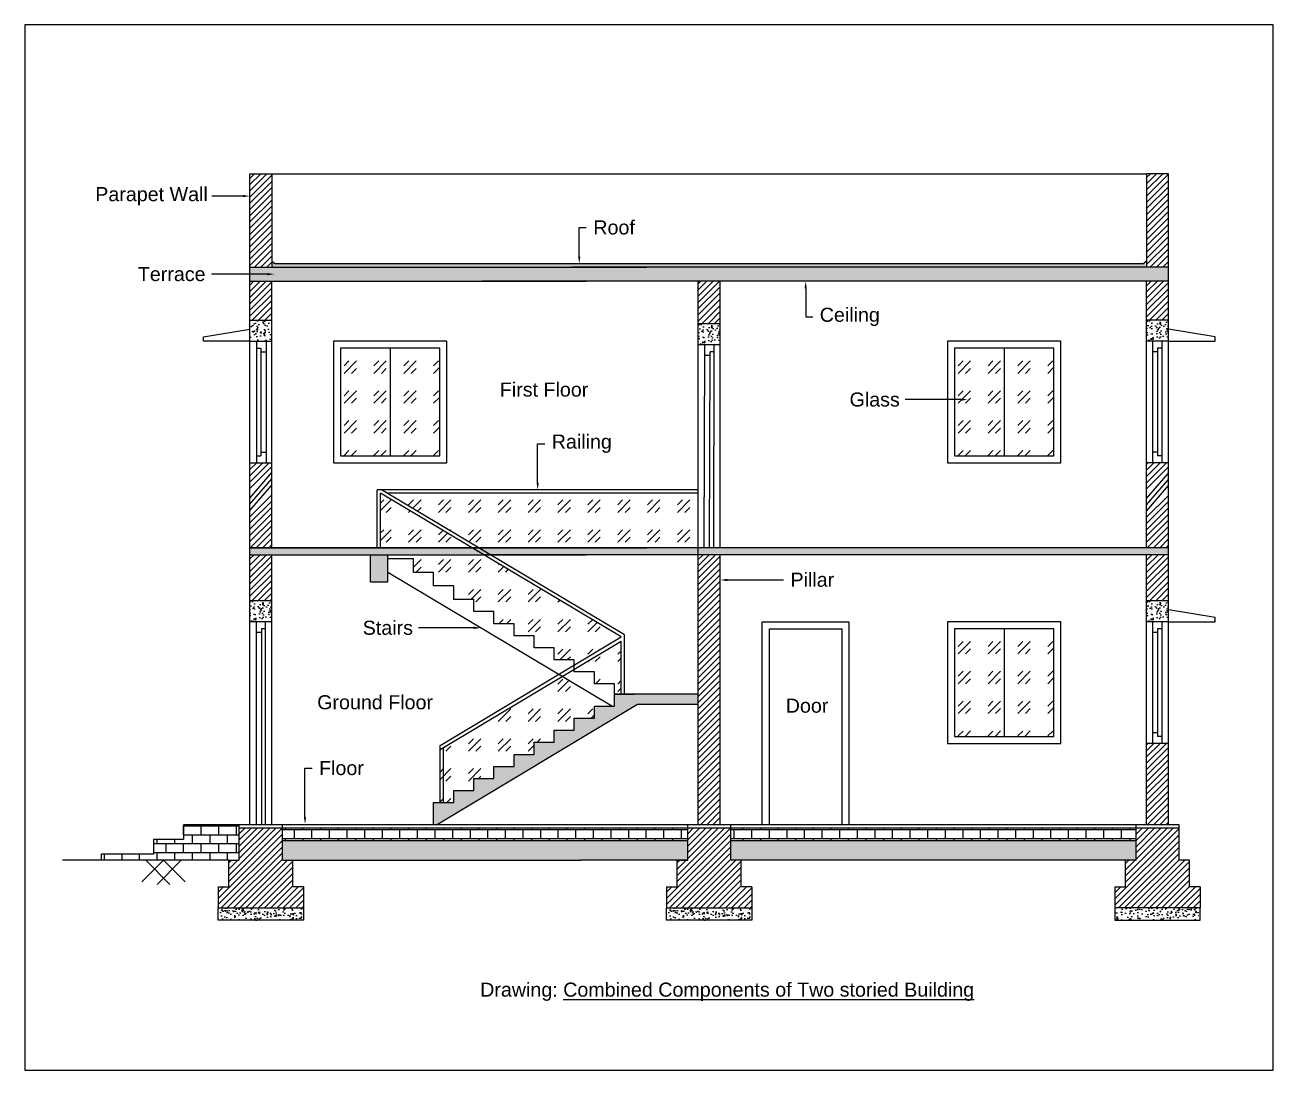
# Model space of a CAD drawing. Header units: inches. Extents: x 780 to 1841, y 377 to 674.
# Drawn here: x 1485.9 to 1840.6, y 376.7 to 673.7 of the extents above; entities that cross this region are included whole.
import ezdxf
from ezdxf import colors
from ezdxf.entities.mleader import LeaderData, LeaderLine
from ezdxf.math import Vec2, Vec3

# ---------------------------------------------------------------- set-up
doc = ezdxf.new("R2010")
doc.units = ezdxf.units.IN
doc.header["$MEASUREMENT"] = 0
doc.styles.get("Standard").update_dxf_attribs({"font": 'arial.ttf'})
pattern_1 = [(45, (457.9396, 26.041), (8.485281, 0), [5, -7]), (45, (460.061, 26.041), (8.485281, 0), [2, -10]), (45, (457.9396, 28.162), (8.485281, 0), [2, -10])]
pattern_2 = [(45, (457.9396, 26.041), (-0.8838835, 0.8838835), [])]

msp = doc.modelspace()

# ---------------------------------------------------------------- hatches: boundary and pattern name
h = msp.add_hatch()
h.set_pattern_fill('ANSI31', color=256, scale=10)
h.set_pattern_definition(pattern_2)
h.paths.add_polyline_path([(1549.86, 604.84), (1556.09, 604.84), (1556.09, 631.38), (1549.86, 631.38)])
h = msp.add_hatch()
h.set_pattern_fill('ANSI31', color=256, scale=10)
h.set_pattern_definition(pattern_2)
h.paths.add_polyline_path([(1804.68, 631.38), (1810.9, 631.38), (1810.9, 604.84), (1804.68, 604.84)])
h = msp.add_hatch()
h.set_pattern_fill('AR-CONC', color=256, scale=0.45)
h.set_pattern_definition([(50, (438.532, 105.7612), (3.227671, -0.2823846), [0.3375, -3.7125]), (355, (438.532, 105.7612), (-0.624381, 3.3848646), [0.27, -2.97]), (100.45144, (438.801, 105.7377), (2.60329, 3.10248), [0.286831, -3.1551395]), (46.1842, (438.532, 106.6612), (4.802586, -0.744837), [0.50625, -5.56875]), (96.63564, (438.9323, 106.599), (4.205979, 4.383534), [0.430247, -4.732712]), (351.18416, (438.532, 106.661), (4.205979, 4.383534), [0.405, -4.455]), (21, (438.982, 106.4362), (2.6860817, -1.811785), [0.3375, -3.7125]), (326, (438.982, 106.4362), (1.094919, 3.263175), [0.27, -2.97]), (71.45144, (439.206, 106.2852), (3.781001, 1.45139), [0.286831, -3.1551395]), (37.5, (438.5321, 105.7612), (0.05471935, 1.4980223), [0, -2.934, 0, -3.015, 0, -2.98125]), (7.5, (438.5321, 105.7612), (1.183813, 1.7748527), [0, -1.719, 0, -2.8665, 0, -1.13625]), (327.5, (437.5286, 105.7612), (2.402201, -0.1014969), [0, -1.125, 0, -3.51, 0, -4.6575]), (317.5, (437.0786, 105.7612), (2.6243378, 0.4504724), [0, -1.4625, 0, -2.331, 0, -3.3075])])
h.paths.add_polyline_path([(1810.9, 604.84), (1641.39, 604.84), (1549.86, 604.84), (1549.86, 600.84), (1645.4, 600.84), (1810.9, 600.84)])
h = msp.add_hatch()
h.set_pattern_fill('AR-CONC', color=256, scale=0.2)
h.set_pattern_definition([(50, (457.9396, 26.041), (1.4345204, -0.1255043), [0.15, -1.65]), (355, (457.9396, 26.041), (-0.2775027, 1.5043843), [0.12, -1.32]), (100.45144, (458.0591, 26.0305), (1.1570177, 1.37888), [0.1274804, -1.4022842]), (46.1842, (457.9396, 26.441), (2.1344827, -0.3310386), [0.225, -2.475]), (96.63564, (458.1175, 26.4134), (1.869324, 1.9482372), [0.1912207, -2.1034275]), (351.18416, (457.9396, 26.441), (1.869324, 1.9482372), [0.18, -1.98]), (21, (458.1396, 26.341), (1.1938141, -0.8052378), [0.15, -1.65]), (326, (458.1396, 26.341), (0.4866307, 1.4503001), [0.12, -1.32]), (71.45144, (458.239, 26.2739), (1.6804448, 0.6450623), [0.1274804, -1.4022842]), (37.5, (457.9396, 26.04096), (0.02431971, 0.6657877), [0, -1.304, 0, -1.34, 0, -1.325]), (7.5, (457.9396, 26.041), (0.52613907, 0.78882342), [0, -0.764, 0, -1.274, 0, -0.505]), (327.5, (457.4936, 26.04096), (1.06764487, -0.04510974), [0, -0.5, 0, -1.56, 0, -2.07]), (317.5, (457.2936, 26.041), (1.16637234, 0.20020996), [0, -0.65, 0, -1.036, 0, -1.47])])
h.paths.add_polyline_path([(1804.68, 605.84), (1556.09, 605.84), (1556.09, 604.84), (1662.65, 604.84), (1804.68, 604.84)])
h = msp.add_hatch()
h.set_pattern_fill('ANSI31', color=256, scale=10)
h.set_pattern_definition([(45, (706.5733, 67.5534), (-0.8838835, 0.8838835), [])])
h.paths.add_polyline_path([(1556.09, 600.84), (1549.86, 600.84), (1549.86, 589.78), (1556.09, 589.78)])
h = msp.add_hatch()
h.set_pattern_fill('ANSI31', color=256, scale=10)
h.set_pattern_definition(pattern_2)
h.paths.add_polyline_path([(1683.5, 600.84), (1677.27, 600.84), (1677.27, 588.78), (1683.5, 588.78)])
h = msp.add_hatch()
h.set_pattern_fill('ANSI31', color=256, scale=10)
h.set_pattern_definition([(45, (779.4657, 67.5534), (-0.8838835, 0.8838835), [])])
h.paths.add_polyline_path([(1804.68, 589.78), (1810.9, 589.78), (1810.9, 600.84), (1804.68, 600.84)])
h = msp.add_hatch()
h.set_pattern_fill('AR-CONC', color=256, scale=0.45)
h.set_pattern_definition([(50, (706.5733, 67.5534), (3.227671, -0.2823846), [0.3375, -3.7125]), (355, (706.5733, 67.5534), (-0.624381, 3.384865), [0.27, -2.97]), (100.45144, (706.8423, 67.53), (2.60329, 3.10248), [0.286831, -3.15514]), (46.1842, (706.5733, 68.4534), (4.802586, -0.744837), [0.50625, -5.56875]), (96.63564, (706.9736, 68.3913), (4.205979, 4.383534), [0.430247, -4.732712]), (351.18416, (706.5733, 68.4534), (4.205979, 4.383534), [0.405, -4.455]), (21, (707.0233, 68.2284), (2.686082, -1.811785), [0.3375, -3.7125]), (326, (707.0233, 68.2284), (1.094919, 3.263175), [0.27, -2.97]), (71.45144, (707.2472, 68.0774), (3.781001, 1.45139), [0.286831, -3.15514]), (37.5, (706.5733, 67.5534), (0.0547193, 1.4980223), [0, -2.934, 0, -3.015, 0, -2.98125]), (7.5, (706.5733, 67.5534), (1.183813, 1.7748527), [0, -1.719, 0, -2.8665, 0, -1.13625]), (327.5, (705.5698, 67.5534), (2.402201, -0.1014969), [0, -1.125, 0, -3.51, 0, -4.6575]), (317.5, (705.1198, 67.5534), (2.6243378, 0.4504724), [0, -1.4625, 0, -2.331, 0, -3.3075])])
h.paths.add_polyline_path([(1556.09, 589.78), (1549.86, 589.78), (1549.86, 583.78), (1556.09, 583.78)])
h = msp.add_hatch()
h.set_pattern_fill('AR-CONC', color=256, scale=0.45)
h.set_pattern_definition([(50, (652.0595, 66.5534), (3.227671, -0.2823846), [0.3375, -3.7125]), (355, (652.0595, 66.5534), (-0.624381, 3.384865), [0.27, -2.97]), (100.45144, (652.3285, 66.53), (2.60329, 3.10248), [0.286831, -3.1551395]), (46.1842, (652.0595, 67.4534), (4.802586, -0.744837), [0.50625, -5.56875]), (96.63564, (652.4597, 67.3913), (4.205979, 4.383534), [0.430247, -4.732712]), (351.18416, (652.0595, 67.4534), (4.205979, 4.383534), [0.405, -4.455]), (21, (652.5095, 67.2284), (2.686082, -1.811785), [0.3375, -3.7125]), (326, (652.5095, 67.2284), (1.094919, 3.263175), [0.27, -2.97]), (71.45144, (652.7333, 67.0774), (3.781001, 1.45139), [0.286831, -3.1551395]), (37.5, (652.0595, 66.5534), (0.0547193, 1.4980223), [0, -2.934, 0, -3.015, 0, -2.98125]), (7.5, (652.0595, 66.5534), (1.183813, 1.7748527), [0, -1.719, 0, -2.8665, 0, -1.13625]), (327.5, (651.056, 66.5534), (2.402201, -0.1014969), [0, -1.125, 0, -3.51, 0, -4.6575]), (317.5, (650.606, 66.5534), (2.6243378, 0.4504724), [0, -1.4625, 0, -2.331, 0, -3.3075])])
h.paths.add_polyline_path([(1677.41, 588.78), (1677.41, 582.78), (1683.5, 582.78), (1683.5, 588.78)])
h = msp.add_hatch()
h.set_pattern_fill('AR-CONC', color=256, scale=0.45)
h.set_pattern_definition([(50, (779.4657, 67.5534), (3.227671, -0.2823846), [0.3375, -3.7125]), (355, (779.4657, 67.5534), (-0.624381, 3.384865), [0.27, -2.97]), (100.45144, (779.7347, 67.53), (2.60329, 3.10248), [0.286831, -3.1551395]), (46.1842, (779.4657, 68.4534), (4.802586, -0.744837), [0.50625, -5.56875]), (96.63564, (779.866, 68.3913), (4.205979, 4.383534), [0.430247, -4.732712]), (351.18416, (779.4657, 68.4534), (4.205979, 4.383534), [0.405, -4.455]), (21, (779.9157, 68.2284), (2.686082, -1.811785), [0.3375, -3.7125]), (326, (779.9157, 68.2284), (1.094919, 3.263175), [0.27, -2.97]), (71.45144, (780.1395, 68.0774), (3.781001, 1.45139), [0.286831, -3.1551395]), (37.5, (779.4657, 67.5534), (0.0547193, 1.4980223), [0, -2.934, 0, -3.015, 0, -2.98125]), (7.5, (779.4657, 67.5534), (1.183813, 1.7748527), [0, -1.719, 0, -2.8665, 0, -1.13625]), (327.5, (778.4622, 67.5534), (2.402201, -0.1014969), [0, -1.125, 0, -3.51, 0, -4.6575]), (317.5, (778.0122, 67.5534), (2.6243378, 0.4504724), [0, -1.4625, 0, -2.331, 0, -3.3075])])
h.paths.add_polyline_path([(1804.68, 589.78), (1810.9, 589.78), (1810.9, 583.78), (1804.68, 583.78)])
h = msp.add_hatch()
h.set_pattern_fill('GOST_GLASS', color=256)
h.set_pattern_definition([(45, (600.795, 14.634), (8.48528, 0), [5, -7]), (45, (602.9164, 14.634), (8.48528, 0), [2, -10]), (45, (600.795, 16.7554), (8.48528, 0), [2, -10])])
h.paths.add_polyline_path([(1589.69, 581.78), (1603.79, 581.78), (1603.79, 551.23), (1589.69, 551.23)])
h.paths.add_polyline_path([(1575.59, 581.78), (1589.69, 581.78), (1589.69, 551.23), (1575.59, 551.23)])
h = msp.add_hatch()
h.set_pattern_fill('GOST_GLASS', color=256)
h.set_pattern_definition([(45, (775.307, 14.634), (8.48528, 0), [5, -7]), (45, (777.428, 14.634), (8.48528, 0), [2, -10]), (45, (775.307, 16.7554), (8.48528, 0), [2, -10])])
h.paths.add_polyline_path([(1764.2, 581.78), (1778.31, 581.78), (1778.31, 551.23), (1764.2, 551.23)])
h.paths.add_polyline_path([(1750.1, 581.78), (1764.2, 581.78), (1764.2, 551.23), (1750.1, 551.23)])
h = msp.add_hatch()
h.set_pattern_fill('GOST_GLASS', color=256)
h.set_pattern_definition(pattern_1)
h.paths.add_polyline_path([(1677.27, 540.6), (1588.95, 540.6), (1614.87, 525.12), (1677.27, 525.12)])
h.paths.add_polyline_path([(1587, 540.6), (1587, 525.12), (1612.92, 525.12)])
h.paths.add_polyline_path([(1603.91, 467.73), (1603.91, 452.68), (1607.77, 452.68), (1607.77, 456.11), (1613.48, 456.11), (1613.48, 459.54), (1619.2, 459.54), (1619.2, 462.97), (1624.91, 462.97), (1624.91, 466.39), (1630.62, 466.39), (1630.62, 469.82), (1636.33, 469.82), (1636.33, 473.25), (1642.05, 473.25), (1642.05, 476.68), (1647.76, 476.68), (1647.76, 480.1), (1652.68, 480.1), (1638.58, 488.53)])
h.paths.add_polyline_path([(1589.1, 521.92), (1596.34, 521.95), (1596.34, 516.24), (1602.06, 516.24), (1602.06, 514.24), (1607.77, 514.24), (1607.77, 510.38), (1613.48, 510.38), (1613.48, 506.95), (1619.2, 506.95), (1619.2, 503.53), (1624.91, 503.53), (1624.91, 500.1), (1630.62, 500.1), (1630.62, 496.67), (1636.33, 496.67), (1636.33, 493.24), (1642.05, 493.24), (1642.05, 491.78), (1655.36, 499.76), (1616.26, 523.12), (1615.91, 523.12), (1589.1, 523.12)])
h = msp.add_hatch()
h.set_pattern_fill('AR-CONC', color=256, scale=0.45)
h.set_pattern_definition([(50, (438.532, 26.041), (3.227671, -0.2823846), [0.3375, -3.7125]), (355, (438.532, 26.041), (-0.624381, 3.3848646), [0.27, -2.97]), (100.45144, (438.801, 26.0174), (2.60329, 3.10248), [0.286831, -3.1551395]), (46.1842, (438.532, 26.941), (4.802586, -0.744837), [0.50625, -5.56875]), (96.63564, (438.9323, 26.879), (4.205979, 4.383534), [0.430247, -4.732712]), (351.18416, (438.532, 26.941), (4.205979, 4.383534), [0.405, -4.455]), (21, (438.982, 26.716), (2.6860817, -1.811785), [0.3375, -3.7125]), (326, (438.982, 26.716), (1.094919, 3.263175), [0.27, -2.97]), (71.45144, (439.206, 26.565), (3.781001, 1.45139), [0.286831, -3.1551395]), (37.5, (438.5321, 26.041), (0.05471935, 1.4980223), [0, -2.934, 0, -3.015, 0, -2.98125]), (7.5, (438.5321, 26.041), (1.183813, 1.7748527), [0, -1.719, 0, -2.8665, 0, -1.13625]), (327.5, (437.5286, 26.041), (2.402201, -0.1014969), [0, -1.125, 0, -3.51, 0, -4.6575]), (317.5, (437.0786, 26.041), (2.6243378, 0.4504724), [0, -1.4625, 0, -2.331, 0, -3.3075])])
h.paths.add_polyline_path([(1549.86, 523.12), (1810.9, 523.12), (1810.9, 525.12), (1641.39, 525.12), (1549.86, 525.12)])
h = msp.add_hatch()
h.set_pattern_fill('ANSI31', color=256, scale=10)
h.set_pattern_definition([(45, (440.563, 26.041), (-0.8838835, 0.8838835), [])])
h.paths.add_polyline_path([(1556.09, 523.12), (1549.86, 523.12), (1549.86, 510.06), (1556.09, 510.06)])
h = msp.add_hatch()
h.set_pattern_fill('AR-CONC', color=256, scale=0.45)
h.set_pattern_definition([(50, (457.9396, 26.041), (3.227671, -0.2823846), [0.3375, -3.7125]), (355, (457.9396, 26.041), (-0.624381, 3.384865), [0.27, -2.97]), (100.45144, (458.2086, 26.0174), (2.60329, 3.10248), [0.286831, -3.1551395]), (46.1842, (457.9396, 26.941), (4.802586, -0.744837), [0.50625, -5.56875]), (96.63564, (458.34, 26.879), (4.205979, 4.383534), [0.430247, -4.732712]), (351.18416, (457.9396, 26.941), (4.205979, 4.383534), [0.405, -4.455]), (21, (458.3896, 26.716), (2.686082, -1.811785), [0.3375, -3.7125]), (326, (458.3896, 26.716), (1.094919, 3.263175), [0.27, -2.97]), (71.45144, (458.6134, 26.565), (3.781001, 1.45139), [0.286831, -3.1551395]), (37.5, (457.9396, 26.041), (0.0547193, 1.4980223), [0, -2.934, 0, -3.015, 0, -2.98125]), (7.5, (457.9396, 26.041), (1.183813, 1.7748527), [0, -1.719, 0, -2.8665, 0, -1.13625]), (327.5, (456.9361, 26.041), (2.402201, -0.1014969), [0, -1.125, 0, -3.51, 0, -4.6575]), (317.5, (456.486, 26.041), (2.6243378, 0.4504724), [0, -1.4625, 0, -2.331, 0, -3.3075])])
h.paths.add_polyline_path([(1659.98, 480.68), (1677.27, 480.68), (1677.27, 483.53), (1653.47, 483.53), (1653.47, 480.1), (1647.76, 480.1), (1647.76, 476.68), (1642.05, 476.68), (1642.05, 473.25), (1636.33, 473.25), (1636.33, 469.82), (1630.62, 469.82), (1630.62, 466.39), (1624.91, 466.39), (1624.91, 462.97), (1619.2, 462.97), (1619.2, 459.54), (1613.48, 459.54), (1613.48, 456.11), (1607.77, 456.11), (1607.77, 452.68), (1602.06, 452.68), (1602.06, 446.4), (1602.85, 446.4)])
h.paths.add_polyline_path([(1589.1, 523.12), (1584.1, 523.12), (1584.1, 515.45), (1589.1, 515.45)])
h = msp.add_hatch()
h.set_pattern_fill('ANSI31', color=256, scale=10)
h.set_pattern_definition([(45, (833.9796, -12.1668), (-0.8838835, 0.8838835), [])])
h.paths.add_polyline_path([(1683.5, 523.12), (1677.27, 523.12), (1677.27, 446.4), (1683.5, 446.4)])
h = msp.add_hatch()
h.set_pattern_fill('ANSI31', color=256, scale=10)
h.set_pattern_definition([(45, (779.4657, -12.1668), (-0.8838835, 0.8838835), [])])
h.paths.add_polyline_path([(1804.68, 510.06), (1810.9, 510.06), (1810.9, 523.12), (1804.68, 523.12)])
h = msp.add_hatch()
h.set_pattern_fill('AR-CONC', color=256, scale=0.45)
h.set_pattern_definition([(50, (524.5098, -12.1668), (3.227671, -0.2823846), [0.3375, -3.7125]), (355, (524.5098, -12.167), (-0.624381, 3.384865), [0.27, -2.97]), (100.45144, (524.7788, -12.1904), (2.60329, 3.10248), [0.286831, -3.1551395]), (46.1842, (524.5098, -11.267), (4.802586, -0.744837), [0.50625, -5.56875]), (96.63564, (524.91, -11.329), (4.205979, 4.383534), [0.430247, -4.732712]), (351.18416, (524.51, -11.267), (4.205979, 4.383534), [0.405, -4.455]), (21, (524.9598, -11.4918), (2.686082, -1.811785), [0.3375, -3.7125]), (326, (524.9598, -11.492), (1.094919, 3.263175), [0.27, -2.97]), (71.45144, (525.1836, -11.6428), (3.781001, 1.45139), [0.286831, -3.1551395]), (37.5, (524.5098, -12.1668), (0.0547193, 1.4980223), [0, -2.934, 0, -3.015, 0, -2.98125]), (7.5, (524.5098, -12.1668), (1.183813, 1.7748527), [0, -1.719, 0, -2.8665, 0, -1.13625]), (327.5, (523.5063, -12.1668), (2.402201, -0.1014969), [0, -1.125, 0, -3.51, 0, -4.6575]), (317.5, (523.0563, -12.1668), (2.6243378, 0.4504724), [0, -1.4625, 0, -2.331, 0, -3.3075])])
h.paths.add_polyline_path([(1549.86, 510.06), (1549.86, 504.06), (1555.95, 504.06), (1555.95, 510.06)])
h = msp.add_hatch()
h.set_pattern_fill('AR-CONC', color=256, scale=0.45)
h.set_pattern_definition([(50, (779.4657, -12.1668), (3.227671, -0.2823846), [0.3375, -3.7125]), (355, (779.4657, -12.167), (-0.624381, 3.384865), [0.27, -2.97]), (100.45144, (779.7347, -12.1904), (2.60329, 3.10248), [0.286831, -3.1551395]), (46.1842, (779.4657, -11.267), (4.802586, -0.744837), [0.50625, -5.56875]), (96.63564, (779.866, -11.329), (4.205979, 4.383534), [0.430247, -4.732712]), (351.18416, (779.4657, -11.267), (4.205979, 4.383534), [0.405, -4.455]), (21, (779.9157, -11.4918), (2.686082, -1.811785), [0.3375, -3.7125]), (326, (779.9157, -11.492), (1.094919, 3.263175), [0.27, -2.97]), (71.45144, (780.1395, -11.6428), (3.781001, 1.45139), [0.286831, -3.1551395]), (37.5, (779.4657, -12.1668), (0.0547193, 1.4980223), [0, -2.934, 0, -3.015, 0, -2.98125]), (7.5, (779.4657, -12.1668), (1.183813, 1.7748527), [0, -1.719, 0, -2.8665, 0, -1.13625]), (327.5, (778.4622, -12.1668), (2.402201, -0.1014969), [0, -1.125, 0, -3.51, 0, -4.6575]), (317.5, (778.0122, -12.1668), (2.6243378, 0.4504724), [0, -1.4625, 0, -2.331, 0, -3.3075])])
h.paths.add_polyline_path([(1804.68, 510.06), (1810.9, 510.06), (1810.9, 504.06), (1804.68, 504.06)])
h = msp.add_hatch()
h.set_pattern_fill('GOST_GLASS', color=256)
h.set_pattern_definition([(45, (775.307, -65.086), (8.48528, 0), [5, -7]), (45, (777.428, -65.086), (8.48528, 0), [2, -10]), (45, (775.307, -62.965), (8.48528, 0), [2, -10])])
h.paths.add_polyline_path([(1764.2, 502.06), (1778.31, 502.06), (1778.31, 471.51), (1764.2, 471.51)])
h.paths.add_polyline_path([(1750.1, 502.06), (1764.2, 502.06), (1764.2, 471.51), (1750.1, 471.51)])
h = msp.add_hatch()
h.set_pattern_fill('GOST_GLASS', color=256)
h.set_pattern_definition(pattern_1)
h.paths.add_polyline_path([(1655.33, 498.58), (1642.05, 490.61), (1642.05, 489.82), (1647.76, 489.82), (1647.76, 486.39), (1653.47, 486.39), (1653.47, 483.53), (1655.33, 483.53)])
h = msp.add_hatch()
h.set_pattern_fill('BRICK', color=256, scale=10)
h.set_pattern_definition([(0, (438.532, 26.041), (0, 2.5), []), (90, (438.532, 26.041), (-5, 3e-16), [2.5, -2.5]), (90, (441.032, 26.041), (-5, 3e-16), [-2.5, 2.5])])
h.paths.add_polyline_path([(1546.86, 445.4), (1546.86, 446.4), (1530.99, 446.4), (1530.99, 442.21), (1522.45, 442.21), (1522.45, 438.02), (1507.61, 438.02), (1507.61, 436.31), (1543.86, 436.31), (1546.86, 436.31)])
h = msp.add_hatch()
h.set_pattern_fill('ANSI31', color=256, scale=10)
h.set_pattern_definition([(45, (706.5733, -60.5886), (-0.8838835, 0.8838835), [])])
h.paths.add_polyline_path([(1559.09, 445.4), (1546.86, 445.4), (1546.86, 436.31), (1543.86, 436.31), (1543.86, 428.73), (1540.86, 428.73), (1540.86, 422.73), (1565.09, 422.73), (1565.09, 428.73), (1562.09, 428.73), (1562.09, 436.31), (1559.09, 436.31)])
h = msp.add_hatch()
h.set_pattern_fill('BRICK', color=256, scale=10)
h.paths.add_polyline_path([(1674.27, 445.4), (1559.09, 445.4), (1559.09, 441.77), (1674.27, 441.77)])
h.paths.add_polyline_path([(1801.68, 445.4), (1686.5, 445.4), (1686.5, 441.77), (1801.68, 441.77)])
h = msp.add_hatch()
h.set_pattern_fill('ANSI31', color=256, scale=10)
h.set_pattern_definition([(45, (833.9796, -60.5886), (-0.8838835, 0.8838835), [])])
h.paths.add_polyline_path([(1686.5, 445.4), (1674.27, 445.4), (1674.27, 436.31), (1671.27, 436.31), (1671.27, 428.73), (1668.27, 428.73), (1668.27, 422.73), (1692.5, 422.73), (1692.5, 428.73), (1689.5, 428.73), (1689.5, 436.31), (1686.5, 436.31)])
h = msp.add_hatch()
h.set_pattern_fill('ANSI31', color=256, scale=10)
h.set_pattern_definition([(45, (779.4657, -60.5886), (-0.8838835, 0.8838835), [])])
h.paths.add_polyline_path([(1801.68, 436.31), (1798.68, 436.31), (1798.68, 428.73), (1795.68, 428.73), (1795.68, 422.73), (1819.9, 422.73), (1819.9, 428.73), (1816.9, 428.73), (1816.9, 436.31), (1813.9, 436.31), (1813.9, 445.4), (1801.68, 445.4)])
h = msp.add_hatch()
h.set_pattern_fill('GRAVEL', color=256, scale=10)
h.set_pattern_definition([(228.01279, (445.7321, 36.041), (-80, -90), [1.34536, -133.19088]), (184.96974, (444.8321, 35.04096), (120, 10), [2.30868, -228.55925]), (132.510447, (442.5321, 34.84096), (100, -110), [1.62788, -161.160326]), (267.27369, (438.6321, 32.34096), (10, 200), [2.10238, -208.13558]), (292.833654, (438.5321, 30.24096), (-50, 120), [2.06155, -204.09373]), (357.27369, (439.3321, 28.34096), (-200, 10), [2.10238, -208.13558]), (37.69424, (441.4321, 28.24096), (-130, -100), [2.78029, -275.248485]), (72.255328, (443.6321, 29.94096), (70, 220), [2.62488, -259.863215]), (121.429566, (444.4321, 32.44096), (-80, 130), [2.1095, -208.84073]), (175.23636, (443.3321, 34.241), (110, -10), [2.40832, -118.007626]), (222.397438, (440.9321, 34.44096), (-120, -110), [3.11448, -308.33375]), (138.814075, (448.5321, 32.241), (-70, 60), [1.06301, -105.23845]), (171.469234, (447.7321, 32.94096), (130, -20), [2.02237, -200.215114]), (225, (445.732, 33.241), (-1e-15, -10), [1.41421, -12.727926]), (203.19859, (445.0321, 34.441), (50, 20), [0.76158, -75.39615]), (291.80141, (444.3321, 34.141), (-10, 30), [1.07703, -52.77462]), (30.96376, (444.7321, 33.141), (30, 20), [1.74929, -56.56023]), (161.56505, (446.232, 34.041), (20, -10), [1.26491, -30.35787]), (16.38954, (438.5321, 34.14096), (100, 30), [1.772, -175.42845]), (70.346176, (440.2321, 34.64096), (-40, -110), [1.48661, -147.17408]), (293.19859, (446.2321, 36.041), (-20, 50), [1.52315, -74.63458]), (343.61046, (446.8321, 34.64096), (-100, 30), [1.772, -175.42845]), (339.443955, (438.5321, 27.941), (-50, 20), [1.7088, -83.73124]), (294.77514, (440.1321, 27.34096), (-50, 110), [1.43178, -141.74643]), (66.80141, (446.3321, 26.041), (20, 50), [1.52315, -74.63458]), (17.354025, (446.9321, 27.44096), (-130, -40), [1.67631, -165.954236]), (69.443955, (441.4321, 26.041), (-20, -50), [0.8544, -84.58564]), (101.30993, (445.732, 26.041), (-10, 40), [0.5099, -50.480295]), (165.96376, (445.632, 26.541), (30, -10), [2.06155, -39.169506]), (186.009006, (443.6321, 27.04096), (100, 10), [1.9105, -189.13923]), (303.69007, (444.732, 32.241), (-10, 20), [1.44222, -34.61329]), (353.157227, (445.5321, 31.04096), (170, -20), [2.51794, -249.275626]), (60.945396, (448.0321, 30.741), (-40, -70), [1.02956, -101.92674]), (90, (448.532, 31.641), (-10, 10), [0.6, -9.4]), (120.25644, (443.4321, 27.341), (40, -70), [1.38924, -137.5352]), (48.01279, (442.7321, 28.541), (80, 90), [2.69072, -131.84552]), (0, (444.532, 30.541), (10, 10), [2.6, -7.4]), (325.304846, (447.1321, 30.54096), (100, -70), [1.58114, -156.53274]), (254.0546, (448.4321, 29.641), (-10, -40), [1.45602, -71.34508]), (207.645975, (448.0321, 28.24096), (-190, -100), [2.37065, -234.69474]), (175.42608, (445.9321, 27.14096), (-130, 10), [2.50799, -248.290734])])
h.paths.add_polyline_path([(1686.5, 441.77), (1686.5, 436.31), (1801.68, 436.31), (1801.68, 441.77)])
h.paths.add_polyline_path([(1674.27, 436.31), (1674.27, 441.77), (1559.09, 441.77), (1559.09, 436.31)])
h = msp.add_hatch()
h.set_pattern_fill('AR-CONC', color=256, scale=0.45)
h.set_pattern_definition([(50, (980.6547, 347.8698), (3.227671, -0.282385), [0.3375, -3.7125]), (355, (980.6547, 347.8698), (-0.624381, 3.384865), [0.27, -2.97]), (100.45144, (980.9237, 347.8463), (2.60329, 3.10248), [0.28683, -3.15514]), (46.1842, (980.6547, 348.77), (4.802586, -0.744837), [0.50625, -5.56875]), (96.6356, (981.055, 348.7077), (4.20598, 4.383534), [0.430247, -4.73271]), (351.1842, (980.6547, 348.77), (4.20598, 4.383534), [0.405, -4.455]), (21, (981.1047, 348.5448), (2.686082, -1.811785), [0.3375, -3.7125]), (326, (981.1047, 348.5448), (1.094919, 3.263175), [0.27, -2.97]), (71.45144, (981.3285, 348.3938), (3.781, 1.45139), [0.28683, -3.15514]), (37.5, (980.6547, 347.8698), (0.0547193, 1.4980223), [0, -2.934, 0, -3.015, 0, -2.98125]), (7.5, (980.6547, 347.8698), (1.183813, 1.7748527), [0, -1.719, 0, -2.8665, 0, -1.13625]), (327.5, (979.6512, 347.8698), (2.402201, -0.101497), [0, -1.125, 0, -3.51, 0, -4.6575]), (317.5, (979.2012, 347.8698), (2.624338, 0.4504724), [0, -1.4625, 0, -2.331, 0, -3.3075])])
h.paths.add_polyline_path([(1565.09, 419.24), (1565.09, 422.73), (1541.34, 422.73), (1541.34, 419.24)])
h = msp.add_hatch()
h.set_pattern_fill('AR-CONC', color=256, scale=0.45)
h.set_pattern_definition([(50, (1108.061, 347.8698), (3.227671, -0.282385), [0.3375, -3.7125]), (355, (1108.061, 347.8698), (-0.624381, 3.384865), [0.27, -2.97]), (100.45144, (1108.33, 347.8463), (2.60329, 3.10248), [0.28683, -3.15514]), (46.1842, (1108.061, 348.77), (4.802586, -0.744837), [0.50625, -5.56875]), (96.6356, (1108.461, 348.7077), (4.20598, 4.383534), [0.430247, -4.73271]), (351.1842, (1108.061, 348.77), (4.20598, 4.383534), [0.405, -4.455]), (21, (1108.511, 348.5448), (2.686082, -1.811785), [0.3375, -3.7125]), (326, (1108.511, 348.5448), (1.094919, 3.263175), [0.27, -2.97]), (71.45144, (1108.7348, 348.3938), (3.781, 1.45139), [0.28683, -3.15514]), (37.5, (1108.0609, 347.8698), (0.0547193, 1.4980223), [0, -2.934, 0, -3.015, 0, -2.98125]), (7.5, (1108.061, 347.8698), (1.183813, 1.7748527), [0, -1.719, 0, -2.8665, 0, -1.13625]), (327.5, (1107.0574, 347.8698), (2.402201, -0.101497), [0, -1.125, 0, -3.51, 0, -4.6575]), (317.5, (1106.6074, 347.8698), (2.624338, 0.4504724), [0, -1.4625, 0, -2.331, 0, -3.3075])])
h.paths.add_polyline_path([(1692.5, 419.24), (1692.5, 422.73), (1668.74, 422.73), (1668.74, 419.24)])
h = msp.add_hatch()
h.set_pattern_fill('AR-CONC', color=256, scale=0.45)
h.set_pattern_definition([(50, (1053.547, 347.8698), (3.227671, -0.282385), [0.3375, -3.7125]), (355, (1053.547, 347.8698), (-0.624381, 3.384865), [0.27, -2.97]), (100.45144, (1053.816, 347.8463), (2.60329, 3.10248), [0.286831, -3.15514]), (46.1842, (1053.547, 348.77), (4.802586, -0.744837), [0.50625, -5.56875]), (96.63564, (1053.9473, 348.7077), (4.20598, 4.383534), [0.430247, -4.732712]), (351.1842, (1053.547, 348.77), (4.20598, 4.383534), [0.405, -4.455]), (21, (1053.997, 348.5448), (2.686082, -1.811785), [0.3375, -3.7125]), (326, (1053.997, 348.5448), (1.094919, 3.263175), [0.27, -2.97]), (71.45144, (1054.221, 348.3938), (3.781001, 1.45139), [0.286831, -3.15514]), (37.5, (1053.5471, 347.8698), (0.0547193, 1.4980223), [0, -2.934, 0, -3.015, 0, -2.98125]), (7.5, (1053.547, 347.8698), (1.183813, 1.7748527), [0, -1.719, 0, -2.8665, 0, -1.13625]), (327.5, (1052.5436, 347.8698), (2.402201, -0.101497), [0, -1.125, 0, -3.51, 0, -4.6575]), (317.5, (1052.0936, 347.8698), (2.624338, 0.4504724), [0, -1.4625, 0, -2.331, 0, -3.3075])])
h.paths.add_polyline_path([(1795.68, 419.24), (1795.68, 422.73), (1819.43, 422.73), (1819.43, 419.24)])

# ---------------------------------------------------------------- linework, layer by layer
for p, q in [((1549.86, 604.84), (1549.86, 631.38)), ((1549.86, 631.38), (1556.09, 631.38)), ((1556.09, 631.38), (1556.09, 604.84)), ((1556.09, 631.38), (1804.68, 631.38)), ((1810.9, 631.38), (1804.68, 631.38)), ((1804.68, 631.38), (1804.68, 604.84)), ((1810.9, 604.84), (1810.9, 631.38)), ((1556.09, 606.54), (1556.93, 605.84)), ((1804.68, 606.54), (1803.84, 605.84)), ((1549.86, 525.12), (1549.86, 604.84)), ((1549.86, 604.84), (1662.65, 604.84)), ((1556.93, 605.84), (1803.84, 605.84)), ((1810.9, 604.84), (1641.39, 604.84)), ((1810.9, 525.12), (1810.9, 604.84)), ((1549.86, 600.84), (1645.4, 600.84)), ((1556.09, 525.12), (1556.09, 600.84)), ((1810.9, 600.84), (1615.91, 600.84)), ((1677.27, 525.12), (1677.27, 600.84)), ((1683.5, 525.12), (1683.5, 600.84)), ((1804.68, 525.12), (1804.68, 600.84)), ((1549.86, 589.78), (1556.09, 589.78)), ((1683.5, 588.78), (1677.27, 588.78)), ((1810.9, 589.78), (1804.68, 589.78)), ((1536.65, 585), (1549.86, 587.18)), ((1824.12, 585), (1810.9, 587.18)), ((1536.65, 583.78), (1536.65, 585)), ((1549.86, 583.78), (1536.65, 583.78)), ((1549.86, 583.78), (1556.09, 583.78)), ((1551.77, 583.78), (1551.77, 549.23)), ((1551.77, 583.78), (1554.47, 583.78)), ((1551.77, 581.78), (1552.98, 581.78)), ((1552.98, 581.78), (1552.98, 551.23)), ((1554.47, 583.78), (1554.47, 549.23)), ((1589.69, 581.78), (1589.69, 551.23)), ((1683.5, 582.78), (1677.27, 582.78)), ((1683.5, 582.78), (1677.41, 582.78)), ((1679.03, 582.78), (1678.89, 525.12)), ((1681.59, 582.78), (1678.89, 582.78)), ((1681.83, 582.78), (1679.13, 582.78)), ((1681.74, 582.78), (1681.59, 525.12)), ((1764.2, 581.78), (1764.2, 551.23)), ((1810.9, 583.78), (1804.68, 583.78)), ((1806.3, 583.78), (1806.3, 549.23)), ((1809, 583.78), (1806.3, 583.78)), ((1807.79, 581.78), (1807.79, 551.23)), ((1809, 581.78), (1807.79, 581.78)), ((1809, 583.78), (1809, 549.23)), ((1810.9, 583.78), (1824.12, 583.78)), ((1824.12, 583.78), (1824.12, 585)), ((1552.98, 580.78), (1554.47, 580.78)), ((1680.62, 579.78), (1679.13, 579.78)), ((1680.53, 580.78), (1680.38, 525.12)), ((1681.83, 580.78), (1680.62, 580.78)), ((1807.79, 580.78), (1806.3, 580.78)), ((1551.77, 551.23), (1552.98, 551.23)), ((1552.98, 552.23), (1554.47, 552.23)), ((1807.79, 552.23), (1806.3, 552.23)), ((1809, 551.23), (1807.79, 551.23)), ((1549.86, 549.23), (1556.09, 549.23)), ((1810.9, 549.23), (1804.68, 549.23)), ((1586, 525.12), (1586, 541.6)), ((1677.27, 541.6), (1586, 541.6)), ((1587, 525.12), (1587, 540.6)), ((1655.36, 499.76), (1587, 540.6)), ((1656.33, 500.35), (1587.27, 541.6)), ((1677.27, 540.6), (1588.95, 540.6)), ((1549.86, 446.4), (1549.86, 525.12)), ((1549.86, 525.12), (1662.65, 525.12)), ((1810.9, 525.12), (1549.86, 525.12)), ((1810.9, 525.12), (1641.39, 525.12)), ((1677.27, 446.4), (1677.27, 525.12)), ((1810.9, 446.4), (1810.9, 525.12)), ((1549.86, 523.12), (1645.4, 523.12)), ((1556.09, 446.4), (1556.09, 523.12)), ((1556.09, 521.12), (1556.09, 523.12)), ((1584.1, 515.45), (1584.1, 523.12)), ((1589.1, 515.45), (1589.1, 523.12)), ((1596.34, 521.95), (1589.1, 521.92)), ((1596.34, 518.09), (1596.34, 521.95)), ((1596.34, 519.95), (1596.34, 521.95)), ((1810.9, 523.12), (1615.91, 523.12)), ((1683.5, 446.4), (1683.5, 523.12)), ((1804.68, 446.4), (1804.68, 523.12)), ((1652.68, 480.1), (1589.1, 518.09)), ((1602.06, 518.09), (1596.34, 518.09)), ((1602.06, 518.09), (1596.34, 518.09)), ((1602.06, 514.24), (1602.06, 518.09)), ((1602.06, 514.24), (1602.06, 518.09)), ((1584.1, 515.45), (1589.1, 515.45)), ((1607.77, 514.24), (1602.06, 514.24)), ((1607.77, 510.38), (1607.77, 514.24)), ((1556.09, 510.06), (1549.86, 510.06)), ((1613.48, 510.38), (1607.77, 510.38)), ((1613.48, 506.95), (1613.48, 510.38)), ((1810.9, 510.06), (1804.68, 510.06)), ((1824.12, 505.28), (1810.9, 507.46)), ((1555.95, 504.06), (1549.86, 504.06)), ((1556.09, 504.06), (1550.01, 504.06)), ((1554.04, 504.06), (1551.34, 504.06)), ((1554.28, 504.06), (1551.58, 504.06)), ((1551.63, 504.06), (1551.63, 446.4)), ((1554.19, 504.06), (1554.19, 446.4)), ((1619.2, 506.95), (1613.48, 506.95)), ((1619.2, 503.53), (1619.2, 506.95)), ((1810.9, 504.06), (1804.68, 504.06)), ((1806.3, 504.06), (1806.3, 469.51)), ((1809, 504.06), (1806.3, 504.06)), ((1809, 504.06), (1809, 469.51)), ((1810.9, 504.06), (1824.12, 504.06)), ((1824.12, 504.06), (1824.12, 505.28)), ((1553.12, 501.06), (1551.63, 501.06)), ((1553.12, 502.06), (1553.12, 446.4)), ((1554.19, 502.06), (1553.12, 502.06)), ((1624.91, 503.53), (1619.2, 503.53)), ((1624.91, 500.1), (1624.91, 503.53)), ((1630.62, 500.1), (1624.91, 500.1)), ((1630.62, 496.67), (1630.62, 500.1)), ((1656.33, 483.53), (1656.33, 500.35)), ((1764.2, 502.06), (1764.2, 471.51)), ((1807.79, 501.06), (1806.3, 501.06)), ((1807.79, 502.06), (1807.79, 471.51)), ((1809, 502.06), (1807.79, 502.06)), ((1603.91, 468.9), (1655.36, 499.76)), ((1603.91, 467.73), (1655.33, 498.58)), ((1636.33, 496.67), (1630.62, 496.67)), ((1636.33, 493.24), (1636.33, 496.67)), ((1655.33, 483.53), (1655.33, 498.58)), ((1642.05, 493.24), (1636.33, 493.24)), ((1642.05, 489.82), (1642.05, 493.24)), ((1647.76, 489.82), (1642.05, 489.82)), ((1647.76, 486.39), (1647.76, 489.82)), ((1653.47, 486.39), (1647.76, 486.39)), ((1653.47, 480.1), (1653.47, 486.39)), ((1807.79, 472.51), (1806.3, 472.51)), ((1603.91, 452.68), (1603.91, 468.9)), ((1604.91, 452.68), (1604.91, 468.17)), ((1810.9, 469.51), (1804.68, 469.51)), ((1809, 471.51), (1807.79, 471.51)), ((1546.86, 446.4), (1530.99, 446.4)), ((1530.99, 446.4), (1530.99, 442.21)), ((1546.86, 445.4), (1546.86, 446.4)), ((1813.9, 446.4), (1546.86, 446.4)), ((1546.86, 436.31), (1546.86, 445.4)), ((1813.9, 445.4), (1546.86, 445.4)), ((1559.09, 445.4), (1559.09, 446.4)), ((1559.09, 436.31), (1559.09, 445.4)), ((1674.27, 445.4), (1674.27, 446.4)), ((1674.27, 436.31), (1674.27, 445.4)), ((1686.5, 445.4), (1686.5, 446.4)), ((1686.5, 436.31), (1686.5, 445.4)), ((1801.68, 445.4), (1801.68, 446.4)), ((1801.68, 436.31), (1801.68, 445.4)), ((1813.9, 445.4), (1813.9, 446.4)), ((1813.9, 436.31), (1813.9, 445.4)), ((1530.99, 442.21), (1522.45, 442.21)), ((1522.45, 442.21), (1522.45, 442.03)), ((1522.45, 442.21), (1522.45, 438.02)), ((1674.27, 441.77), (1559.09, 441.77)), ((1801.68, 441.77), (1686.5, 441.77)), ((1543.86, 436.31), (1496.63, 436.31)), ((1522.45, 438.02), (1507.61, 438.02)), ((1507.61, 438.02), (1507.61, 436.31)), ((1525.3, 436.31), (1519.12, 430.13)), ((1520.25, 436.31), (1527.13, 429.43)), ((1530.35, 436.31), (1523.47, 429.43)), ((1525.3, 436.31), (1531.48, 430.13)), ((1543.86, 428.73), (1543.86, 436.31)), ((1543.86, 436.31), (1546.86, 436.31)), ((1559.09, 436.31), (1643.94, 436.31)), ((1562.09, 428.73), (1562.09, 436.31)), ((1674.27, 436.31), (1643.94, 436.31)), ((1671.27, 428.73), (1671.27, 436.31)), ((1671.27, 436.31), (1674.27, 436.31)), ((1801.68, 436.31), (1686.5, 436.31)), ((1689.5, 428.73), (1689.5, 436.31)), ((1798.68, 428.73), (1798.68, 436.31)), ((1816.9, 436.31), (1813.9, 436.31)), ((1816.9, 428.73), (1816.9, 436.31)), ((1540.86, 428.73), (1543.86, 428.73)), ((1540.86, 428.73), (1540.86, 422.73)), ((1565.09, 428.73), (1562.09, 428.73)), ((1565.09, 428.73), (1565.09, 422.73)), ((1668.27, 428.73), (1671.27, 428.73)), ((1668.27, 428.73), (1668.27, 422.73)), ((1692.5, 428.73), (1689.5, 428.73)), ((1692.5, 428.73), (1692.5, 422.73)), ((1795.68, 428.73), (1798.68, 428.73)), ((1795.68, 428.73), (1795.68, 422.73)), ((1819.9, 428.73), (1816.9, 428.73)), ((1819.9, 428.73), (1819.9, 422.73))]:
    msp.add_line(p, q)
at = {"linetype": 'Continuous'}
for p, q in [((1549.86, 549.06), (1550.03, 549.23)), ((1549.86, 547.3), (1551.8, 549.23)), ((1549.86, 545.53), (1553.57, 549.23)), ((1549.86, 543.76), (1555.34, 549.23)), ((1549.86, 541.99), (1556.09, 548.22)), ((1549.86, 539.23), (1556.09, 546.45)), ((1804.68, 548.9), (1805, 549.23)), ((1804.68, 547.14), (1806.77, 549.23)), ((1804.68, 545.37), (1808.54, 549.23)), ((1804.68, 543.6), (1810.31, 549.23)), ((1804.68, 541.83), (1810.9, 548.06)), ((1804.68, 539.07), (1810.9, 546.29)), ((1549.86, 537.46), (1556.09, 544.68)), ((1549.86, 535.69), (1556.09, 542.92)), ((1804.68, 537.3), (1810.9, 544.52)), ((1804.68, 535.53), (1810.9, 542.76)), ((1549.86, 533.92), (1556.09, 540.15)), ((1804.68, 533.76), (1810.9, 539.99)), ((1549.86, 532.15), (1556.09, 538.38)), ((1549.86, 530.39), (1556.09, 536.61)), ((1804.68, 531.99), (1810.9, 538.22)), ((1804.68, 530.23), (1810.9, 536.45)), ((1549.86, 528.62), (1556.09, 534.85)), ((1549.86, 526.85), (1556.09, 533.08)), ((1804.68, 528.46), (1810.9, 534.69)), ((1804.68, 526.69), (1810.9, 532.92)), ((1549.9, 525.12), (1556.09, 531.31)), ((1551.67, 525.12), (1556.09, 529.54)), ((1804.87, 525.12), (1810.9, 531.15)), ((1806.64, 525.12), (1810.9, 529.38)), ((1553.44, 525.12), (1556.09, 527.77)), ((1555.2, 525.12), (1556.09, 526.01)), ((1808.41, 525.12), (1810.9, 527.61)), ((1810.18, 525.12), (1810.9, 525.85)), ((1804.68, 469.18), (1805, 469.51)), ((1804.68, 467.42), (1806.77, 469.51)), ((1804.68, 465.65), (1808.54, 469.51)), ((1804.68, 463.88), (1810.31, 469.51)), ((1804.68, 462.11), (1810.9, 468.34)), ((1804.68, 460.35), (1810.9, 466.57)), ((1804.68, 458.58), (1810.9, 464.8)), ((1804.68, 456.81), (1810.9, 463.04)), ((1804.68, 455.04), (1810.9, 461.27)), ((1804.68, 453.27), (1810.9, 459.5)), ((1804.68, 451.51), (1810.9, 457.73)), ((1804.68, 449.74), (1810.9, 455.96)), ((1804.68, 447.97), (1810.9, 454.2)), ((1804.87, 446.4), (1810.9, 452.43)), ((1806.64, 446.4), (1810.9, 450.66)), ((1808.41, 446.4), (1810.9, 448.89)), ((1810.18, 446.4), (1810.9, 447.13))]:
    msp.add_line(p, q, dxfattribs=at)
for points in [[(1485.94, 376.68), (1840.6, 376.68), (1840.6, 673.68), (1485.94, 673.68)], [(1605.79, 583.78), (1573.59, 583.78), (1573.59, 549.23), (1605.79, 549.23)], [(1603.79, 581.78), (1575.59, 581.78), (1575.59, 551.23), (1603.79, 551.23)], [(1780.31, 583.78), (1748.1, 583.78), (1748.1, 549.23), (1780.31, 549.23)], [(1778.31, 581.78), (1750.1, 581.78), (1750.1, 551.23), (1778.31, 551.23)], [(1780.31, 504.06), (1748.1, 504.06), (1748.1, 469.51), (1780.31, 469.51)], [(1778.31, 502.06), (1750.1, 502.06), (1750.1, 471.51), (1778.31, 471.51)], [(1540.86, 422.73), (1565.09, 422.73), (1565.09, 419.24), (1540.86, 419.24)], [(1668.27, 422.73), (1692.5, 422.73), (1692.5, 419.24), (1668.27, 419.24)], [(1819.9, 422.73), (1795.68, 422.73), (1795.68, 419.24), (1819.9, 419.24)]]:
    msp.add_lwpolyline(points, close=True)
for points in [[(1695.47, 446.4), (1695.47, 504.06), (1720.1, 504.06), (1720.1, 446.4)], [(1697.47, 446.4), (1697.47, 502.06), (1718.1, 502.06), (1718.1, 446.4)], [(1602.06, 446.4), (1602.06, 452.68), (1607.77, 452.68), (1607.77, 456.11), (1613.48, 456.11), (1613.48, 459.54), (1619.2, 459.54), (1619.2, 462.97), (1624.91, 462.97), (1624.91, 466.39), (1630.62, 466.39), (1630.62, 469.82), (1636.33, 469.82), (1636.33, 473.25), (1642.05, 473.25), (1642.05, 476.68), (1647.76, 476.68), (1647.76, 480.1), (1653.47, 480.1), (1653.47, 483.53), (1659.19, 483.53)], [(1602.85, 446.4), (1659.98, 480.68), (1677.27, 480.68), (1677.27, 483.53), (1653.47, 483.53)]]:
    msp.add_lwpolyline(points)

# ---------------------------------------------------------------- texts
at = {"char_height": 4, "attachment_point": 1}
for s, width, insert in [('First Floor', 32.5456, (1620.88, 572.06)), ('Ground Floor', 32.5456, (1568.98, 483.2)), ('\\pxqc;Door', 32.5456, (1691.91, 482.23)), ('Drawing: {\\LCombined Components of Two storied Building}', 149.7137, (1615.29, 401.53))]:
    msp.add_mtext_dynamic_manual_height_columns(s, width=width, gutter_width=1, heights=[0], dxfattribs=dict(at, insert=insert))

# ---------------------------------------------------------------- leaders
ml = msp.add_multileader_mtext('Standard')
ml.set_content('Parapet Wall', color=256)
ml.set_leader_properties()
ml.build(insert=Vec2(0, 0))
ml.multileader.update_dxf_attribs({"dogleg_length": 2, "arrow_head_size": 2})
ctx = ml.context
ctx.base_point, ctx.arrow_head_size, ctx.plane_origin = Vec3(1503.92, 625.04), 2, Vec3(1549.86, 625.04)
notes = []
notes.append((ctx, [(0, (1, 1, 0), (1541.09, 625.04), (-1, 0), 2, [(0, [(1549.86, 625.04)], 0, [])])]))
ctx.mtext.insert, ctx.mtext.line_spacing_factor, ctx.mtext.flow_direction = Vec3(1505.92, 627.6), 2, 5
ml = msp.add_multileader_mtext('Standard')
ml.set_content('Roof', color=256)
ml.set_leader_properties()
ml.build(insert=Vec2(0, 0))
ml.multileader.update_dxf_attribs({"dogleg_length": 2, "arrow_head_size": 2})
ctx = ml.context
ctx.base_point, ctx.arrow_head_size, ctx.plane_origin = Vec3(1645.45, 616.12), 2, Vec3(1696.28, 629.7)
notes.append((ctx, [(1, (1, 1, 0), (1643.45, 616.12), (1, 0), 2, [(0, [(1643.45, 605.84)], 0, [])])]))
ctx.mtext.insert, ctx.mtext.width, ctx.mtext.line_spacing_factor, ctx.mtext.flow_direction = Vec3(1647.45, 618.15), 14.5675, 2, 5
ml = msp.add_multileader_mtext('Standard')
ml.set_content('Terrace', color=256)
ml.set_leader_properties()
ml.build(insert=Vec2(0, 0))
ml.multileader.update_dxf_attribs({"dogleg_length": 2, "arrow_head_size": 2})
ctx = ml.context
ctx.base_point, ctx.arrow_head_size, ctx.plane_origin = Vec3(1516.02, 602.85), 2, Vec3(1556.8, 602.85)
notes.append((ctx, [(0, (1, 1, 0), (1540.91, 602.85), (-1, 0), 2, [(0, [(1556.8, 602.85)], 0, [])])]))
ctx.mtext.insert, ctx.mtext.line_spacing_factor, ctx.mtext.flow_direction = Vec3(1518.02, 604.89), 2, 5
ml = msp.add_multileader_mtext('Standard')
ml.set_content('Ceiling', color=256)
ml.set_leader_properties()
ml.build(insert=Vec2(0, 0))
ml.multileader.update_dxf_attribs({"dogleg_length": 2, "arrow_head_size": 2})
ctx = ml.context
ctx.base_point, ctx.arrow_head_size, ctx.plane_origin = Vec3(1709.79, 590.73), 2, Vec3(1760.63, 604.31)
notes.append((ctx, [(1, (1, 1, 0), (1707.79, 590.73), (1, 0), 2, [(0, [(1707.79, 600.84)], 0, [])])]))
ctx.mtext.insert, ctx.mtext.width, ctx.mtext.line_spacing_factor, ctx.mtext.flow_direction = Vec3(1711.79, 593.32), 14.5675, 2, 5
ml = msp.add_multileader_mtext('Standard')
ml.set_content('Glass', color=256)
ml.set_leader_properties()
ml.build(insert=Vec2(0, 0))
ml.multileader.update_dxf_attribs({"dogleg_length": 2, "arrow_head_size": 2})
ctx = ml.context
ctx.base_point, ctx.arrow_head_size, ctx.plane_origin = Vec3(1718.26, 567.21), 2, Vec3(1753.91, 567.21)
notes.append((ctx, [(0, (1, 1, 0), (1738.03, 567.21), (-1, 0), 2, [(0, [(1753.91, 567.21)], 0, [])])]))
ctx.mtext.insert, ctx.mtext.line_spacing_factor, ctx.mtext.flow_direction = Vec3(1720.26, 569.24), 2, 5
ml = msp.add_multileader_mtext('Standard')
ml.set_content('Railing', color=256)
ml.set_leader_properties()
ml.build(insert=Vec2(0, 0))
ml.multileader.update_dxf_attribs({"dogleg_length": 2, "arrow_head_size": 2})
ctx = ml.context
ctx.base_point, ctx.arrow_head_size, ctx.plane_origin = Vec3(1633.63, 554.68), 2, Vec3(1682.02, 562.1)
notes.append((ctx, [(1, (1, 1, 0), (1631.63, 554.68), (1, 0), 2, [(0, [(1631.63, 541.6)], 0, [])])]))
ctx.mtext.insert, ctx.mtext.width, ctx.mtext.line_spacing_factor, ctx.mtext.flow_direction = Vec3(1635.63, 557.27), 14.5675, 2, 5
ml = msp.add_multileader_mtext('Standard')
ml.set_content('Pillar', color=256)
ml.set_leader_properties()
ml.build(insert=Vec2(0, 0))
ml.multileader.update_dxf_attribs({"dogleg_length": 2, "arrow_head_size": 2})
ctx = ml.context
ctx.base_point, ctx.arrow_head_size, ctx.plane_origin = Vec3(1701.48, 515.99), 2, Vec3(1736.33, 529.57)
notes.append((ctx, [(1, (1, 1, 0), (1699.48, 515.99), (1, 0), 2, [(0, [(1683.5, 515.94)], 0, [])])]))
ctx.mtext.insert, ctx.mtext.width, ctx.mtext.line_spacing_factor, ctx.mtext.flow_direction = Vec3(1703.48, 518.02), 14.5675, 2, 5
ml = msp.add_multileader_mtext('Standard')
ml.set_content('Stairs', color=256)
ml.set_leader_properties()
ml.build(insert=Vec2(0, 0))
ml.multileader.update_dxf_attribs({"dogleg_length": 2, "arrow_head_size": 2})
ctx = ml.context
ctx.base_point, ctx.arrow_head_size, ctx.plane_origin = Vec3(1579.92, 502.34), 2, Vec3(1615.47, 501)
notes.append((ctx, [(0, (1, 1, 0), (1599.74, 502.34), (-1, 0), 2, [(0, [(1615.47, 502.34)], 0, [])])]))
ctx.mtext.insert, ctx.mtext.line_spacing_factor, ctx.mtext.flow_direction = Vec3(1581.92, 504.37), 2, 5
ml = msp.add_multileader_mtext('Standard')
ml.set_content('Floor', color=256)
ml.set_leader_properties()
ml.build(insert=Vec2(0, 0))
ml.multileader.update_dxf_attribs({"dogleg_length": 2, "arrow_head_size": 2})
ctx = ml.context
ctx.base_point, ctx.arrow_head_size, ctx.plane_origin = Vec3(1567.52, 462.48), 2, Vec3(1602.37, 476.06)
notes.append((ctx, [(1, (1, 1, 0), (1565.52, 462.48), (1, 0), 2, [(0, [(1565.52, 446.58)], 0, [])])]))
ctx.mtext.insert, ctx.mtext.line_spacing_factor, ctx.mtext.flow_direction = Vec3(1569.52, 464.51), 2, 5
for ctx, leaders in notes:
    for number, flags, end, landing, length, lines in leaders:
        leader = LeaderData()
        leader.index, (leader.has_last_leader_line, leader.has_dogleg_vector, leader.attachment_direction) = number, flags
        leader.last_leader_point, leader.dogleg_vector, leader.dogleg_length = Vec3(end), Vec3(landing), length
        for number, points, colour, breaks in lines:
            line = LeaderLine()
            line.index, line.vertices, line.color, line.breaks = number, Vec3.list(points), colors.encode_raw_color(colour), breaks
            leader.lines.append(line)
        ctx.leaders.append(leader)

doc.saveas('drawing.dxf')
